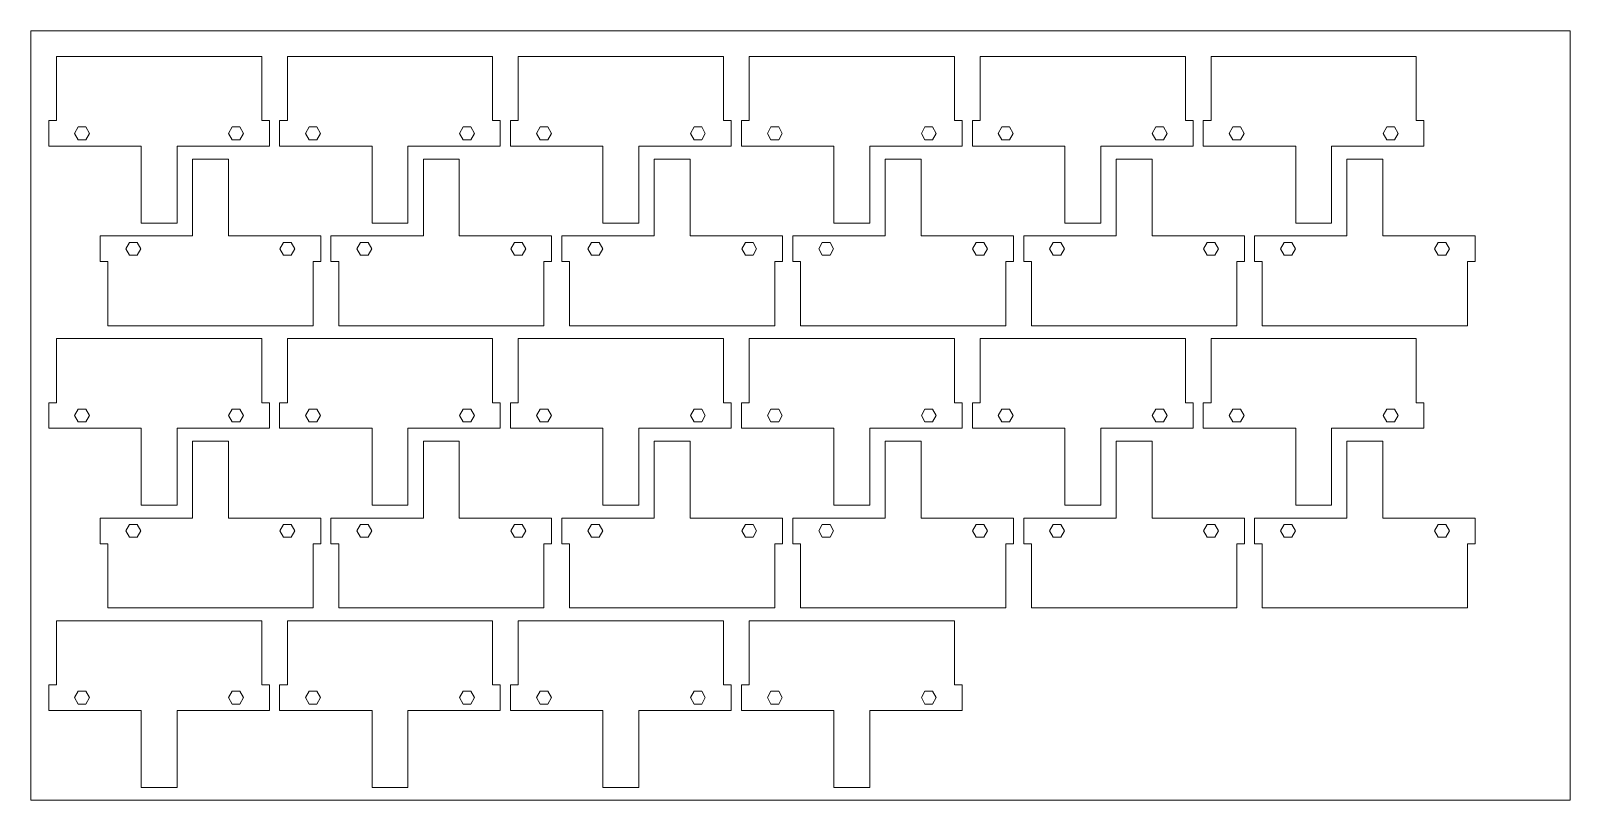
# Model space of a CAD drawing. Header units: millimetres. Extents: x 0 to 600, y 0 to 300.
import ezdxf

# ---------------------------------------------------------------- set-up
doc = ezdxf.new("R2010")
doc.units = ezdxf.units.MM
doc.layers.get('0').update_dxf_attribs({"linetype": 'CONTINUOUS', "lineweight": 0})

msp = doc.modelspace()

# ---------------------------------------------------------------- linework, layer by layer
for p, q in [((600, 300), (0, 300)), ((0, 300), (0, 0)), ((600, 0), (600, 300)), ((10, 290), (10, 265)), ((10, 290), (90, 290)), ((90, 265), (90, 290)), ((100, 290), (100, 265)), ((100, 290), (180, 290)), ((180, 265), (180, 290)), ((190, 290), (190, 265)), ((190, 290), (270, 290)), ((270, 265), (270, 290)), ((280, 290), (280, 265)), ((280, 290), (360, 290)), ((360, 265), (360, 290)), ((370, 290), (370, 265)), ((370, 290), (450, 290)), ((450, 265), (450, 290)), ((460, 290), (460, 265)), ((460, 290), (540, 290)), ((540, 265), (540, 290)), ((10, 265), (7, 265)), ((7, 255), (7, 265)), ((90, 265), (93, 265)), ((93, 255), (93, 265)), ((100, 265), (97, 265)), ((97, 255), (97, 265)), ((180, 265), (183, 265)), ((183, 255), (183, 265)), ((190, 265), (187, 265)), ((187, 255), (187, 265)), ((270, 265), (273, 265)), ((273, 255), (273, 265)), ((280, 265), (277, 265)), ((277, 255), (277, 265)), ((360, 265), (363, 265)), ((363, 255), (363, 265)), ((370, 265), (367, 265)), ((367, 255), (367, 265)), ((450, 265), (453, 265)), ((453, 255), (453, 265)), ((460, 265), (457, 265)), ((457, 255), (457, 265)), ((540, 265), (543, 265)), ((543, 255), (543, 265)), ((18.5, 262.5), (17.1, 260)), ((17.1, 260), (18.5, 257.5)), ((21.5, 262.5), (18.5, 262.5)), ((21.5, 262.5), (22.9, 260)), ((22.9, 260), (21.5, 257.5)), ((78.5, 262.5), (77.1, 260)), ((77.1, 260), (78.5, 257.5)), ((81.5, 262.5), (78.5, 262.5)), ((81.5, 262.5), (82.9, 260)), ((82.9, 260), (81.5, 257.5)), ((108.5, 262.5), (107.1, 260)), ((107.1, 260), (108.5, 257.5)), ((111.5, 262.5), (108.5, 262.5)), ((111.5, 262.5), (112.9, 260)), ((112.9, 260), (111.5, 257.5)), ((168.5, 262.5), (167.1, 260)), ((167.1, 260), (168.5, 257.5)), ((171.5, 262.5), (168.5, 262.5)), ((171.5, 262.5), (172.9, 260)), ((172.9, 260), (171.5, 257.5)), ((198.5, 262.5), (197.1, 260)), ((197.1, 260), (198.5, 257.5)), ((201.5, 262.5), (198.5, 262.5)), ((201.5, 262.5), (202.9, 260)), ((202.9, 260), (201.5, 257.5)), ((258.5, 262.5), (257.1, 260)), ((257.1, 260), (258.5, 257.5)), ((261.5, 262.5), (258.5, 262.5)), ((261.5, 262.5), (262.9, 260)), ((262.9, 260), (261.5, 257.5)), ((288.5, 262.5), (287.1, 260)), ((287.1, 260), (288.5, 257.5)), ((291.5, 262.5), (288.5, 262.5)), ((291.5, 262.5), (292.9, 260)), ((292.9, 260), (291.5, 257.5)), ((348.5, 262.5), (347.1, 260)), ((347.1, 260), (348.5, 257.5)), ((351.5, 262.5), (348.5, 262.5)), ((351.5, 262.5), (352.9, 260)), ((352.9, 260), (351.5, 257.5)), ((378.5, 262.5), (377.1, 260)), ((377.1, 260), (378.5, 257.5)), ((381.5, 262.5), (378.5, 262.5)), ((381.5, 262.5), (382.9, 260)), ((382.9, 260), (381.5, 257.5)), ((438.5, 262.5), (437.1, 260)), ((437.1, 260), (438.5, 257.5)), ((441.5, 262.5), (438.5, 262.5)), ((441.5, 262.5), (442.9, 260)), ((442.9, 260), (441.5, 257.5)), ((468.5, 262.5), (467.1, 260)), ((467.1, 260), (468.5, 257.5)), ((471.5, 262.5), (468.5, 262.5)), ((471.5, 262.5), (472.9, 260)), ((472.9, 260), (471.5, 257.5)), ((528.5, 262.5), (527.1, 260)), ((527.1, 260), (528.5, 257.5)), ((531.5, 262.5), (528.5, 262.5)), ((531.5, 262.5), (532.9, 260)), ((532.9, 260), (531.5, 257.5)), ((7, 255), (43, 255)), ((18.5, 257.5), (21.5, 257.5)), ((43, 255), (43, 225)), ((57, 255), (93, 255)), ((57, 225), (57, 255)), ((78.5, 257.5), (81.5, 257.5)), ((97, 255), (133, 255)), ((108.5, 257.5), (111.5, 257.5)), ((133, 255), (133, 225)), ((147, 255), (183, 255)), ((147, 225), (147, 255)), ((168.5, 257.5), (171.5, 257.5)), ((187, 255), (223, 255)), ((198.5, 257.5), (201.5, 257.5)), ((223, 255), (223, 225)), ((237, 255), (273, 255)), ((237, 225), (237, 255)), ((258.5, 257.5), (261.5, 257.5)), ((277, 255), (313, 255)), ((288.5, 257.5), (291.5, 257.5)), ((313, 255), (313, 225)), ((327, 255), (363, 255)), ((327, 225), (327, 255)), ((348.5, 257.5), (351.5, 257.5)), ((367, 255), (403, 255)), ((378.5, 257.5), (381.5, 257.5)), ((403, 255), (403, 225)), ((417, 255), (453, 255)), ((417, 225), (417, 255)), ((438.5, 257.5), (441.5, 257.5)), ((457, 255), (493, 255)), ((468.5, 257.5), (471.5, 257.5)), ((493, 255), (493, 225)), ((507, 255), (543, 255)), ((507, 225), (507, 255)), ((528.5, 257.5), (531.5, 257.5)), ((63, 250), (77, 250)), ((63, 250), (63, 220)), ((77, 220), (77, 250)), ((153, 250), (167, 250)), ((153, 250), (153, 220)), ((167, 220), (167, 250)), ((243, 250), (257, 250)), ((243, 250), (243, 220)), ((257, 220), (257, 250)), ((333, 250), (347, 250)), ((333, 250), (333, 220)), ((347, 220), (347, 250)), ((423, 250), (437, 250)), ((423, 250), (423, 220)), ((437, 220), (437, 250)), ((513, 250), (527, 250)), ((513, 250), (513, 220)), ((527, 220), (527, 250)), ((43, 225), (57, 225)), ((133, 225), (147, 225)), ((223, 225), (237, 225)), ((313, 225), (327, 225)), ((403, 225), (417, 225)), ((493, 225), (507, 225)), ((63, 220), (27, 220)), ((27, 220), (27, 210)), ((38.5, 217.5), (37.1, 215)), ((41.5, 217.5), (38.5, 217.5)), ((41.5, 217.5), (42.9, 215)), ((113, 220), (77, 220)), ((98.5, 217.5), (97.1, 215)), ((101.5, 217.5), (98.5, 217.5)), ((101.5, 217.5), (102.9, 215)), ((113, 220), (113, 210)), ((153, 220), (117, 220)), ((117, 220), (117, 210)), ((128.5, 217.5), (127.1, 215)), ((131.5, 217.5), (128.5, 217.5)), ((131.5, 217.5), (132.9, 215)), ((203, 220), (167, 220)), ((188.5, 217.5), (187.1, 215)), ((191.5, 217.5), (188.5, 217.5)), ((191.5, 217.5), (192.9, 215)), ((203, 220), (203, 210)), ((243, 220), (207, 220)), ((207, 220), (207, 210)), ((218.5, 217.5), (217.1, 215)), ((221.5, 217.5), (218.5, 217.5)), ((221.5, 217.5), (222.9, 215)), ((293, 220), (257, 220)), ((278.5, 217.5), (277.1, 215)), ((281.5, 217.5), (278.5, 217.5)), ((281.5, 217.5), (282.9, 215)), ((293, 220), (293, 210)), ((333, 220), (297, 220)), ((297, 220), (297, 210)), ((308.5, 217.5), (307.1, 215)), ((311.5, 217.5), (308.5, 217.5)), ((311.5, 217.5), (312.9, 215)), ((383, 220), (347, 220)), ((368.5, 217.5), (367.1, 215)), ((371.5, 217.5), (368.5, 217.5)), ((371.5, 217.5), (372.9, 215)), ((383, 220), (383, 210)), ((423, 220), (387, 220)), ((387, 220), (387, 210)), ((398.5, 217.5), (397.1, 215)), ((401.5, 217.5), (398.5, 217.5)), ((401.5, 217.5), (402.9, 215)), ((473, 220), (437, 220)), ((458.5, 217.5), (457.1, 215)), ((461.5, 217.5), (458.5, 217.5)), ((461.5, 217.5), (462.9, 215)), ((473, 220), (473, 210)), ((513, 220), (477, 220)), ((477, 220), (477, 210)), ((488.5, 217.5), (487.1, 215)), ((491.5, 217.5), (488.5, 217.5)), ((491.5, 217.5), (492.9, 215)), ((563, 220), (527, 220)), ((548.5, 217.5), (547.1, 215)), ((551.5, 217.5), (548.5, 217.5)), ((551.5, 217.5), (552.9, 215)), ((563, 220), (563, 210)), ((30, 210), (27, 210)), ((30, 210), (30, 185)), ((37.1, 215), (38.5, 212.5)), ((38.5, 212.5), (41.5, 212.5)), ((42.9, 215), (41.5, 212.5)), ((97.1, 215), (98.5, 212.5)), ((98.5, 212.5), (101.5, 212.5)), ((102.9, 215), (101.5, 212.5)), ((110, 185), (110, 210)), ((110, 210), (113, 210)), ((120, 210), (117, 210)), ((120, 210), (120, 185)), ((127.1, 215), (128.5, 212.5)), ((128.5, 212.5), (131.5, 212.5)), ((132.9, 215), (131.5, 212.5)), ((187.1, 215), (188.5, 212.5)), ((188.5, 212.5), (191.5, 212.5)), ((192.9, 215), (191.5, 212.5)), ((200, 185), (200, 210)), ((200, 210), (203, 210)), ((210, 210), (207, 210)), ((210, 210), (210, 185)), ((217.1, 215), (218.5, 212.5)), ((218.5, 212.5), (221.5, 212.5)), ((222.9, 215), (221.5, 212.5)), ((277.1, 215), (278.5, 212.5)), ((278.5, 212.5), (281.5, 212.5)), ((282.9, 215), (281.5, 212.5)), ((290, 185), (290, 210)), ((290, 210), (293, 210)), ((300, 210), (297, 210)), ((300, 210), (300, 185)), ((307.1, 215), (308.5, 212.5)), ((308.5, 212.5), (311.5, 212.5)), ((312.9, 215), (311.5, 212.5)), ((367.1, 215), (368.5, 212.5)), ((368.5, 212.5), (371.5, 212.5)), ((372.9, 215), (371.5, 212.5)), ((380, 185), (380, 210)), ((380, 210), (383, 210)), ((390, 210), (387, 210)), ((390, 210), (390, 185)), ((397.1, 215), (398.5, 212.5)), ((398.5, 212.5), (401.5, 212.5)), ((402.9, 215), (401.5, 212.5)), ((457.1, 215), (458.5, 212.5)), ((458.5, 212.5), (461.5, 212.5)), ((462.9, 215), (461.5, 212.5)), ((470, 185), (470, 210)), ((470, 210), (473, 210)), ((480, 210), (477, 210)), ((480, 210), (480, 185)), ((487.1, 215), (488.5, 212.5)), ((488.5, 212.5), (491.5, 212.5)), ((492.9, 215), (491.5, 212.5)), ((547.1, 215), (548.5, 212.5)), ((548.5, 212.5), (551.5, 212.5)), ((552.9, 215), (551.5, 212.5)), ((560, 185), (560, 210)), ((560, 210), (563, 210)), ((10, 180), (10, 155)), ((10, 180), (90, 180)), ((110, 185), (30, 185)), ((90, 155), (90, 180)), ((100, 180), (100, 155)), ((100, 180), (180, 180)), ((200, 185), (120, 185)), ((180, 155), (180, 180)), ((190, 180), (190, 155)), ((190, 180), (270, 180)), ((290, 185), (210, 185)), ((270, 155), (270, 180)), ((280, 180), (280, 155)), ((280, 180), (360, 180)), ((380, 185), (300, 185)), ((360, 155), (360, 180)), ((370, 180), (370, 155)), ((370, 180), (450, 180)), ((470, 185), (390, 185)), ((450, 155), (450, 180)), ((460, 180), (460, 155)), ((460, 180), (540, 180)), ((560, 185), (480, 185)), ((540, 155), (540, 180)), ((10, 155), (7, 155)), ((7, 145), (7, 155)), ((18.5, 152.5), (17.1, 150)), ((17.1, 150), (18.5, 147.5)), ((21.5, 152.5), (18.5, 152.5)), ((21.5, 152.5), (22.9, 150)), ((22.9, 150), (21.5, 147.5)), ((78.5, 152.5), (77.1, 150)), ((77.1, 150), (78.5, 147.5)), ((81.5, 152.5), (78.5, 152.5)), ((81.5, 152.5), (82.9, 150)), ((82.9, 150), (81.5, 147.5)), ((90, 155), (93, 155)), ((93, 145), (93, 155)), ((100, 155), (97, 155)), ((97, 145), (97, 155)), ((108.5, 152.5), (107.1, 150)), ((107.1, 150), (108.5, 147.5)), ((111.5, 152.5), (108.5, 152.5)), ((111.5, 152.5), (112.9, 150)), ((112.9, 150), (111.5, 147.5)), ((168.5, 152.5), (167.1, 150)), ((167.1, 150), (168.5, 147.5)), ((171.5, 152.5), (168.5, 152.5)), ((171.5, 152.5), (172.9, 150)), ((172.9, 150), (171.5, 147.5)), ((180, 155), (183, 155)), ((183, 145), (183, 155)), ((190, 155), (187, 155)), ((187, 145), (187, 155)), ((198.5, 152.5), (197.1, 150)), ((197.1, 150), (198.5, 147.5)), ((201.5, 152.5), (198.5, 152.5)), ((201.5, 152.5), (202.9, 150)), ((202.9, 150), (201.5, 147.5)), ((258.5, 152.5), (257.1, 150)), ((257.1, 150), (258.5, 147.5)), ((261.5, 152.5), (258.5, 152.5)), ((261.5, 152.5), (262.9, 150)), ((262.9, 150), (261.5, 147.5)), ((270, 155), (273, 155)), ((273, 145), (273, 155)), ((280, 155), (277, 155)), ((277, 145), (277, 155)), ((288.5, 152.5), (287.1, 150)), ((287.1, 150), (288.5, 147.5)), ((291.5, 152.5), (288.5, 152.5)), ((291.5, 152.5), (292.9, 150)), ((292.9, 150), (291.5, 147.5)), ((348.5, 152.5), (347.1, 150)), ((347.1, 150), (348.5, 147.5)), ((351.5, 152.5), (348.5, 152.5)), ((351.5, 152.5), (352.9, 150)), ((352.9, 150), (351.5, 147.5)), ((360, 155), (363, 155)), ((363, 145), (363, 155)), ((370, 155), (367, 155)), ((367, 145), (367, 155)), ((378.5, 152.5), (377.1, 150)), ((377.1, 150), (378.5, 147.5)), ((381.5, 152.5), (378.5, 152.5)), ((381.5, 152.5), (382.9, 150)), ((382.9, 150), (381.5, 147.5)), ((438.5, 152.5), (437.1, 150)), ((437.1, 150), (438.5, 147.5)), ((441.5, 152.5), (438.5, 152.5)), ((441.5, 152.5), (442.9, 150)), ((442.9, 150), (441.5, 147.5)), ((450, 155), (453, 155)), ((453, 145), (453, 155)), ((460, 155), (457, 155)), ((457, 145), (457, 155)), ((468.5, 152.5), (467.1, 150)), ((467.1, 150), (468.5, 147.5)), ((471.5, 152.5), (468.5, 152.5)), ((471.5, 152.5), (472.9, 150)), ((472.9, 150), (471.5, 147.5)), ((528.5, 152.5), (527.1, 150)), ((527.1, 150), (528.5, 147.5)), ((531.5, 152.5), (528.5, 152.5)), ((531.5, 152.5), (532.9, 150)), ((532.9, 150), (531.5, 147.5)), ((540, 155), (543, 155)), ((543, 145), (543, 155)), ((7, 145), (43, 145)), ((18.5, 147.5), (21.5, 147.5)), ((43, 145), (43, 115)), ((57, 145), (93, 145)), ((57, 115), (57, 145)), ((78.5, 147.5), (81.5, 147.5)), ((97, 145), (133, 145)), ((108.5, 147.5), (111.5, 147.5)), ((133, 145), (133, 115)), ((147, 145), (183, 145)), ((147, 115), (147, 145)), ((168.5, 147.5), (171.5, 147.5)), ((187, 145), (223, 145)), ((198.5, 147.5), (201.5, 147.5)), ((223, 145), (223, 115)), ((237, 145), (273, 145)), ((237, 115), (237, 145)), ((258.5, 147.5), (261.5, 147.5)), ((277, 145), (313, 145)), ((288.5, 147.5), (291.5, 147.5)), ((313, 145), (313, 115)), ((327, 145), (363, 145)), ((327, 115), (327, 145)), ((348.5, 147.5), (351.5, 147.5)), ((367, 145), (403, 145)), ((378.5, 147.5), (381.5, 147.5)), ((403, 145), (403, 115)), ((417, 145), (453, 145)), ((417, 115), (417, 145)), ((438.5, 147.5), (441.5, 147.5)), ((457, 145), (493, 145)), ((468.5, 147.5), (471.5, 147.5)), ((493, 145), (493, 115)), ((507, 145), (543, 145)), ((507, 115), (507, 145)), ((528.5, 147.5), (531.5, 147.5)), ((63, 140), (77, 140)), ((63, 140), (63, 110)), ((77, 110), (77, 140)), ((153, 140), (167, 140)), ((153, 140), (153, 110)), ((167, 110), (167, 140)), ((243, 140), (257, 140)), ((243, 140), (243, 110)), ((257, 110), (257, 140)), ((333, 140), (347, 140)), ((333, 140), (333, 110)), ((347, 110), (347, 140)), ((423, 140), (437, 140)), ((423, 140), (423, 110)), ((437, 110), (437, 140)), ((513, 140), (527, 140)), ((513, 140), (513, 110)), ((527, 110), (527, 140)), ((43, 115), (57, 115)), ((133, 115), (147, 115)), ((223, 115), (237, 115)), ((313, 115), (327, 115)), ((403, 115), (417, 115)), ((493, 115), (507, 115)), ((63, 110), (27, 110)), ((27, 110), (27, 100)), ((113, 110), (77, 110)), ((113, 110), (113, 100)), ((153, 110), (117, 110)), ((117, 110), (117, 100)), ((203, 110), (167, 110)), ((203, 110), (203, 100)), ((243, 110), (207, 110)), ((207, 110), (207, 100)), ((293, 110), (257, 110)), ((293, 110), (293, 100)), ((333, 110), (297, 110)), ((297, 110), (297, 100)), ((383, 110), (347, 110)), ((383, 110), (383, 100)), ((423, 110), (387, 110)), ((387, 110), (387, 100)), ((473, 110), (437, 110)), ((473, 110), (473, 100)), ((513, 110), (477, 110)), ((477, 110), (477, 100)), ((563, 110), (527, 110)), ((563, 110), (563, 100)), ((38.5, 107.5), (37.1, 105)), ((37.1, 105), (38.5, 102.5)), ((41.5, 107.5), (38.5, 107.5)), ((38.5, 102.5), (41.5, 102.5)), ((41.5, 107.5), (42.9, 105)), ((42.9, 105), (41.5, 102.5)), ((98.5, 107.5), (97.1, 105)), ((97.1, 105), (98.5, 102.5)), ((101.5, 107.5), (98.5, 107.5)), ((98.5, 102.5), (101.5, 102.5)), ((101.5, 107.5), (102.9, 105)), ((102.9, 105), (101.5, 102.5)), ((128.5, 107.5), (127.1, 105)), ((127.1, 105), (128.5, 102.5)), ((131.5, 107.5), (128.5, 107.5)), ((128.5, 102.5), (131.5, 102.5)), ((131.5, 107.5), (132.9, 105)), ((132.9, 105), (131.5, 102.5)), ((188.5, 107.5), (187.1, 105)), ((187.1, 105), (188.5, 102.5)), ((191.5, 107.5), (188.5, 107.5)), ((188.5, 102.5), (191.5, 102.5)), ((191.5, 107.5), (192.9, 105)), ((192.9, 105), (191.5, 102.5)), ((218.5, 107.5), (217.1, 105)), ((217.1, 105), (218.5, 102.5)), ((221.5, 107.5), (218.5, 107.5)), ((218.5, 102.5), (221.5, 102.5)), ((221.5, 107.5), (222.9, 105)), ((222.9, 105), (221.5, 102.5)), ((278.5, 107.5), (277.1, 105)), ((277.1, 105), (278.5, 102.5)), ((281.5, 107.5), (278.5, 107.5)), ((278.5, 102.5), (281.5, 102.5)), ((281.5, 107.5), (282.9, 105)), ((282.9, 105), (281.5, 102.5)), ((308.5, 107.5), (307.1, 105)), ((307.1, 105), (308.5, 102.5)), ((311.5, 107.5), (308.5, 107.5)), ((308.5, 102.5), (311.5, 102.5)), ((311.5, 107.5), (312.9, 105)), ((312.9, 105), (311.5, 102.5)), ((368.5, 107.5), (367.1, 105)), ((367.1, 105), (368.5, 102.5)), ((371.5, 107.5), (368.5, 107.5)), ((368.5, 102.5), (371.5, 102.5)), ((371.5, 107.5), (372.9, 105)), ((372.9, 105), (371.5, 102.5)), ((398.5, 107.5), (397.1, 105)), ((397.1, 105), (398.5, 102.5)), ((401.5, 107.5), (398.5, 107.5)), ((398.5, 102.5), (401.5, 102.5)), ((401.5, 107.5), (402.9, 105)), ((402.9, 105), (401.5, 102.5)), ((458.5, 107.5), (457.1, 105)), ((457.1, 105), (458.5, 102.5)), ((461.5, 107.5), (458.5, 107.5)), ((458.5, 102.5), (461.5, 102.5)), ((461.5, 107.5), (462.9, 105)), ((462.9, 105), (461.5, 102.5)), ((488.5, 107.5), (487.1, 105)), ((487.1, 105), (488.5, 102.5)), ((491.5, 107.5), (488.5, 107.5)), ((488.5, 102.5), (491.5, 102.5)), ((491.5, 107.5), (492.9, 105)), ((492.9, 105), (491.5, 102.5)), ((548.5, 107.5), (547.1, 105)), ((547.1, 105), (548.5, 102.5)), ((551.5, 107.5), (548.5, 107.5)), ((548.5, 102.5), (551.5, 102.5)), ((551.5, 107.5), (552.9, 105)), ((552.9, 105), (551.5, 102.5)), ((30, 100), (27, 100)), ((30, 100), (30, 75)), ((110, 75), (110, 100)), ((110, 100), (113, 100)), ((120, 100), (117, 100)), ((120, 100), (120, 75)), ((200, 75), (200, 100)), ((200, 100), (203, 100)), ((210, 100), (207, 100)), ((210, 100), (210, 75)), ((290, 75), (290, 100)), ((290, 100), (293, 100)), ((300, 100), (297, 100)), ((300, 100), (300, 75)), ((380, 75), (380, 100)), ((380, 100), (383, 100)), ((390, 100), (387, 100)), ((390, 100), (390, 75)), ((470, 75), (470, 100)), ((470, 100), (473, 100)), ((480, 100), (477, 100)), ((480, 100), (480, 75)), ((560, 75), (560, 100)), ((560, 100), (563, 100)), ((110, 75), (30, 75)), ((200, 75), (120, 75)), ((290, 75), (210, 75)), ((380, 75), (300, 75)), ((470, 75), (390, 75)), ((560, 75), (480, 75)), ((10, 70), (10, 45)), ((10, 70), (90, 70)), ((90, 45), (90, 70)), ((100, 70), (100, 45)), ((100, 70), (180, 70)), ((180, 45), (180, 70)), ((190, 70), (190, 45)), ((190, 70), (270, 70)), ((270, 45), (270, 70)), ((280, 70), (280, 45)), ((280, 70), (360, 70)), ((360, 45), (360, 70)), ((10, 45), (7, 45)), ((7, 35), (7, 45)), ((18.5, 42.5), (17.1, 40)), ((21.5, 42.5), (18.5, 42.5)), ((21.5, 42.5), (22.9, 40)), ((78.5, 42.5), (77.1, 40)), ((81.5, 42.5), (78.5, 42.5)), ((81.5, 42.5), (82.9, 40)), ((90, 45), (93, 45)), ((93, 35), (93, 45)), ((100, 45), (97, 45)), ((97, 35), (97, 45)), ((108.5, 42.5), (107.1, 40)), ((111.5, 42.5), (108.5, 42.5)), ((111.5, 42.5), (112.9, 40)), ((168.5, 42.5), (167.1, 40)), ((171.5, 42.5), (168.5, 42.5)), ((171.5, 42.5), (172.9, 40)), ((180, 45), (183, 45)), ((183, 35), (183, 45)), ((190, 45), (187, 45)), ((187, 35), (187, 45)), ((198.5, 42.5), (197.1, 40)), ((201.5, 42.5), (198.5, 42.5)), ((201.5, 42.5), (202.9, 40)), ((258.5, 42.5), (257.1, 40)), ((261.5, 42.5), (258.5, 42.5)), ((261.5, 42.5), (262.9, 40)), ((270, 45), (273, 45)), ((273, 35), (273, 45)), ((280, 45), (277, 45)), ((277, 35), (277, 45)), ((288.5, 42.5), (287.1, 40)), ((291.5, 42.5), (288.5, 42.5)), ((291.5, 42.5), (292.9, 40)), ((348.5, 42.5), (347.1, 40)), ((351.5, 42.5), (348.5, 42.5)), ((351.5, 42.5), (352.9, 40)), ((360, 45), (363, 45)), ((363, 35), (363, 45)), ((17.1, 40), (18.5, 37.5)), ((18.5, 37.5), (21.5, 37.5)), ((22.9, 40), (21.5, 37.5)), ((77.1, 40), (78.5, 37.5)), ((78.5, 37.5), (81.5, 37.5)), ((82.9, 40), (81.5, 37.5)), ((107.1, 40), (108.5, 37.5)), ((108.5, 37.5), (111.5, 37.5)), ((112.9, 40), (111.5, 37.5)), ((167.1, 40), (168.5, 37.5)), ((168.5, 37.5), (171.5, 37.5)), ((172.9, 40), (171.5, 37.5)), ((197.1, 40), (198.5, 37.5)), ((198.5, 37.5), (201.5, 37.5)), ((202.9, 40), (201.5, 37.5)), ((257.1, 40), (258.5, 37.5)), ((258.5, 37.5), (261.5, 37.5)), ((262.9, 40), (261.5, 37.5)), ((287.1, 40), (288.5, 37.5)), ((288.5, 37.5), (291.5, 37.5)), ((292.9, 40), (291.5, 37.5)), ((347.1, 40), (348.5, 37.5)), ((348.5, 37.5), (351.5, 37.5)), ((352.9, 40), (351.5, 37.5)), ((7, 35), (43, 35)), ((43, 35), (43, 5)), ((57, 35), (93, 35)), ((57, 5), (57, 35)), ((97, 35), (133, 35)), ((133, 35), (133, 5)), ((147, 35), (183, 35)), ((147, 5), (147, 35)), ((187, 35), (223, 35)), ((223, 35), (223, 5)), ((237, 35), (273, 35)), ((237, 5), (237, 35)), ((277, 35), (313, 35)), ((313, 35), (313, 5)), ((327, 35), (363, 35)), ((327, 5), (327, 35)), ((0, 0), (600, 0)), ((43, 5), (57, 5)), ((133, 5), (147, 5)), ((223, 5), (237, 5)), ((313, 5), (327, 5))]:
    msp.add_line(p, q)

doc.saveas('drawing.dxf')
